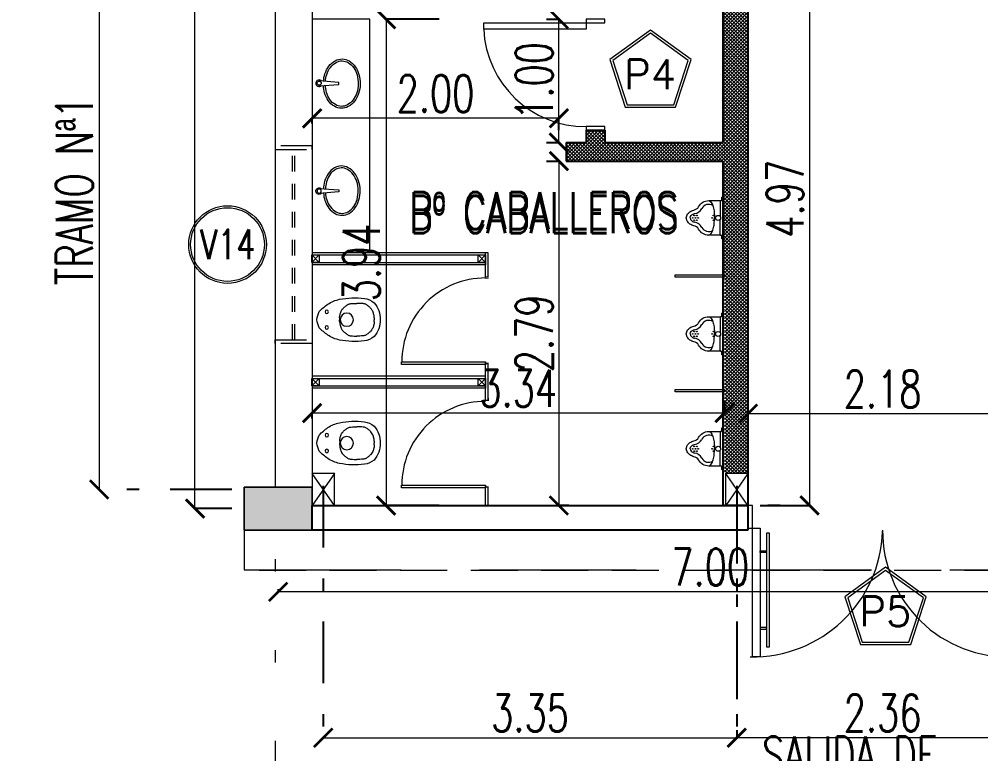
# Model space of a CAD drawing. Header units: millimetres. Extents: x 2828 to 3406, y 849 to 1266.
# Drawn here: x 2897.18 to 2904.97, y 1084.65 to 1090.6 of the extents above; entities that cross this region are included whole.
import ezdxf

# ---------------------------------------------------------------- set-up
doc = ezdxf.new("R2010")
doc.units = ezdxf.units.MM
doc.header["$PDMODE"] = 34
doc.header["$PDSIZE"] = -10
for name, pattern in [('DASHDOT', [1, 0.5, -0.25, 0, -0.25]), ('DASHED', [19.05, 12.7, -6.35]), ('DIVIDE2', [15.875, 6.35, -3.175, 0, -3.175, 0, -3.175])]:
    doc.linetypes.add(name, pattern=pattern)
doc.layers.get('DEFPOINTS').update_dxf_attribs({"lineweight": 5})
for name, color, linetype, lineweight in [('0.05', 64, 'Continuous', 5), ('0.10', 161, 'Continuous', 9), ('0.20', 4, 'Continuous', 15), ('0.30', 1, 'Continuous', 25), ('arq cotas', 152, 'Continuous', 13), ('arq DP', 40, 'Continuous', 5), ('arq DV', 22, 'Continuous', 5), ('arq tex', 31, 'Continuous', 5), ('CARPINTERIA', 141, 'Continuous', 9), ('columnas', 12, 'Continuous', 20), ('equip tx', 220, 'Continuous', 5), ('LM', 3, 'DIVIDE2', 9), ('proyecciones', 221, 'DASHED', 5), ('ref. arq', 252, 'Continuous', 5), ('sanitarios', 120, 'Continuous', 5)]:
    doc.layers.add(name, color=color, linetype=linetype, lineweight=lineweight)
doc.layers.add('estructura', color=30, linetype='Continuous')
doc.layers.add('sombrado muro nuevo', color=7, linetype='Continuous', lineweight=5, true_color=0x757575)
doc.styles.add('250-cts', font='romans.shx', dxfattribs={"width": 0.7, "height": 0.25})
doc.styles.add('50', font='romans.shx', dxfattribs={"width": 0.75, "height": 0.1})
doc.styles.get("Standard").update_dxf_attribs({"font": 'romans.shx'})
doc.dimstyles.new('250', dxfattribs={"dimtxt": 0.3, "dimasz": 0.15, "dimexe": 0, "dimexo": 0.1, "dimgap": 0.05, "dimtad": 1, "dimzin": 0, "dimdsep": 46, "dimtxsty": '250-cts', "dimblk": 'ARCHTICK', "dimcen": 0.02, "dimclrd": 256, "dimclre": 256, "dimclrt": 256, "dimazin": 0, "dimtfac": 1, "dimtofl": 0, "dimtmove": 1, "dimatfit": 0, "dimldrblk": 'OPEN90', "dimfxl": 1, "dimtolj": 1, "dimtzin": 0, "dimlwd": -1, "dimarcsym": 0})
pattern_1 = [(45, (0, 0), (-0.01414213562, 0.01414213562), []), (135, (0, 0), (-0.01414213562, -0.01414213562), [])]

# ---------------------------------------------------------------- blocks, each defined once
blk = doc.blocks.new('colum. perim')
at = {"layer": '0.05'}
h = blk.add_hatch(color=256, dxfattribs=at)
h.dxf.hatch_style = 1
h.paths.add_polyline_path([(1.5673, 49.6165), (1.5673, 49.9665), (1.0173, 49.9665), (1.0173, 49.6165)])
at = {"layer": 'columnas'}
for p, q in [((1.5673, 49.9665), (1.0173, 49.9665)), ((1.0173, 49.9665), (1.0173, 49.6165)), ((1.0173, 49.9665), (1.5673, 49.9665)), ((1.0173, 49.6165), (1.0173, 49.9665)), ((1.5673, 49.6165), (1.5673, 49.9665)), ((1.5673, 49.9665), (1.5673, 49.6165)), ((1.0173, 49.6165), (1.5673, 49.6165)), ((1.5673, 49.6165), (1.0173, 49.6165))]:
    blk.add_line(p, q, dxfattribs=at)
blk = doc.blocks.new('_ARCHTICK')
at = {"color": 0, "linetype": 'ByBlock', "const_width": 0.15}
blk.add_lwpolyline([(-0.5, -0.5), (0.5, 0.5)], dxfattribs=at)
blk = doc.blocks.new('*D194')
at = {"layer": 'arq cotas', "linetype": 'DASHDOT', "lineweight": -2, "transparency": 16777216}
for p, q in [((2898.902, 1096.4819), (2898.6035, 1096.4819)), ((2898.9025, 1086.6325), (2898.6035, 1086.6325))]:
    blk.add_line(p, q, dxfattribs=at)
at = {"layer": 'arq cotas', "transparency": 16777216}
blk.add_line((2898.6035, 1086.6325), (2898.6035, 1096.4819), dxfattribs=at)
at = {"layer": 'DEFPOINTS', "color": 0, "transparency": 16777216}
for p in [(2898.6035, 1096.4819), (2899.002, 1096.4819), (2899.0025, 1086.6325)]:
    blk.add_point(p, dxfattribs=at)
at = {"layer": 'arq cotas', "transparency": 16777216, "xscale": 0.15, "yscale": 0.15, "zscale": 0.15}
for p, rotation in [((2898.6035, 1096.4819), 90), ((2898.6035, 1086.6325), 270)]:
    blk.add_blockref('_ARCHTICK', p, dxfattribs=dict(at, rotation=rotation))
at = {"layer": 'arq cotas', "transparency": 16777216, "insert": (2898.4035, 1091.5572), "char_height": 0.3, "attachment_point": 5, "rotation": 90, "style": '250-cts'}
blk.add_mtext('\\A1;9.85', dxfattribs=at)
blk = doc.blocks.new('_Open90')
at = {"color": 0, "linetype": 'ByBlock', "lineweight": -2}
for p, q in [((0, 0), (-1, 0)), ((-0.5, 0.5), (0, 0)), ((0, 0), (-0.5, -0.5))]:
    blk.add_line(p, q, dxfattribs=at)
blk = doc.blocks.new('*D212')
at = {"layer": 'arq cotas', "linetype": 'DASHDOT', "lineweight": -2, "transparency": 16777216}
for p, q in [((2899.2775, 1085.9793), (2899.2775, 1085.9585)), ((2906.2774, 1085.9716), (2906.2774, 1085.9585))]:
    blk.add_line(p, q, dxfattribs=at)
at = {"layer": 'arq cotas', "transparency": 16777216}
blk.add_line((2906.2774, 1085.9585), (2899.2775, 1085.9585), dxfattribs=at)
at = {"layer": 'DEFPOINTS', "color": 0, "transparency": 16777216}
for p in [(2906.2774, 1086.0716), (2899.2775, 1085.9585), (2899.2775, 1085.8793)]:
    blk.add_point(p, dxfattribs=at)
at = {"layer": 'arq cotas', "transparency": 16777216, "xscale": 0.15, "yscale": 0.15, "zscale": 0.15, "rotation": 180}
blk.add_blockref('_ARCHTICK', (2899.2775, 1085.9585), dxfattribs=at)
at = {"layer": 'arq cotas', "transparency": 16777216, "xscale": 0.15, "yscale": 0.15, "zscale": 0.15}
blk.add_blockref('_ARCHTICK', (2906.2774, 1085.9585), dxfattribs=at)
at = {"layer": 'arq cotas', "transparency": 16777216, "insert": (2902.7774, 1086.1585), "char_height": 0.3, "attachment_point": 5, "style": '250-cts'}
blk.add_mtext('\\A1;7.00', dxfattribs=at)
blk = doc.blocks.new('A$C5FEB1AEC')
at = {"layer": '0.05'}
for p, q in [((0.1727, -0.3685), (0.3527, -0.1085)), ((0.1727, -0.1085), (0.3527, -0.3685))]:
    blk.add_line(p, q, dxfattribs=at)
at = {"layer": 'estructura', "const_width": 0.01}
for points in [[(0.2627, -0.1085), (0.1727, -0.1085), (0.1727, -0.3685), (0.2627, -0.3685)], [(0.2627, -0.1085), (0.3527, -0.1085), (0.3527, -0.3685), (0.2627, -0.3685)]]:
    blk.add_lwpolyline(points, dxfattribs=at)
blk = doc.blocks.new('bacha sola')
for points in [[(34.3248, 30.0664, -0.130704), (34.3398, 30.1228, -0.106525), (34.3853, 30.1734, -0.083997), (34.4474, 30.2041, -0.072936), (34.5247, 30.2154, -0.072936), (34.6021, 30.2041, -0.083997), (34.6642, 30.1734, -0.106525), (34.7097, 30.1228, -0.130704), (34.7247, 30.0664, -0.130704), (34.7097, 30.01, -0.106525), (34.6642, 29.9595, -0.083997), (34.6021, 29.9288, -0.0563), (34.5426, 29.918, -0.0563)], [(34.3405, 30.0664, -0.130704), (34.3534, 30.1151, -0.106525), (34.3945, 30.1607, -0.083997), (34.4519, 30.1891, -0.072936), (34.5247, 30.1998, -0.072936), (34.5976, 30.1891, -0.083997), (34.655, 30.1607, -0.106525), (34.696, 30.1151, -0.130704), (34.709, 30.0664, -0.130704), (34.696, 30.0178, -0.106525), (34.655, 29.9722, -0.083997), (34.5976, 29.9438, -0.056479), (34.5414, 29.9337, -0.056479)], [(34.5082, 29.9179, -0.057488), (34.4474, 29.9288, -0.083997), (34.3853, 29.9595, -0.106525), (34.3398, 30.01, -0.130704), (34.3248, 30.0664)], [(34.5091, 29.9336, -0.05744), (34.4519, 29.9438, -0.083997), (34.3945, 29.9722, -0.106525), (34.3534, 30.0178, -0.130704), (34.3405, 30.0664)]]:
    blk.add_lwpolyline(points, format="xyb")
for points in [[(34.5415, 29.883), (34.5453, 29.883), (34.5328, 30.0438), (34.5155, 30.0438), (34.5061, 29.883)], [(34.5061, 29.883), (34.5078, 29.883)]]:
    blk.add_lwpolyline(points)
blk.add_circle((34.5246, 29.8833), 0.0168)
blk.add_arc((34.5246, 29.8833), 0.0269, 130.05553, 44.43462)
blk = doc.blocks.new('Sapls507')
blk.add_lwpolyline([(-0.0001, -0.5985, 0.193023), (0.1371, -0.5486, 0.145572), (0.172, -0.4699, 0.077711), (0.165, -0.2687, 0.087544), (0.1255, -0.1745, 0.055228), (0.065, -0.1048, 0.090627), (0, -0.0855, 0.091051), (-0.0651, -0.1048, 0.055228), (-0.1256, -0.1745, 0.087544), (-0.1652, -0.2687, 0.077711), (-0.1722, -0.4699, 0.145572), (-0.1373, -0.5486, 0.193023), (-0.0001, -0.5985, 61.25604)], format="xyb", close=True)
for points in [[(-0.0148, -0.27), (-0.0327, -0.2713, 0.028747), (-0.0607, -0.279, 0.052421), (-0.0753, -0.2857, 0.050041), (-0.0918, -0.2978, 0.040538), (-0.109, -0.3162, 0.036304), (-0.1244, -0.3386, 0.08346), (-0.1286, -0.3497, 0.024812), (-0.1301, -0.36, 0.009631), (-0.1321, -0.3866, 0.014344), (-0.1324, -0.3957, 0.009208), (-0.1321, -0.4098)], [(0.0149, -0.27), (0.0328, -0.2713, -0.028747), (0.0609, -0.279, -0.052421), (0.0754, -0.2857, -0.050041), (0.0919, -0.2978, -0.040538), (0.1092, -0.3162, -0.036304), (0.1245, -0.3386, -0.08346), (0.1287, -0.3497, -0.024812), (0.1302, -0.36, -0.009631), (0.1323, -0.3866, -0.014344), (0.1325, -0.3957, -0.009208), (0.1323, -0.4098)], [(-0.0148, -0.5498), (-0.0327, -0.5485, -0.028747), (-0.0607, -0.5408, -0.052421), (-0.0753, -0.5341, -0.050041), (-0.0918, -0.522, -0.040538), (-0.109, -0.5036, -0.036304), (-0.1244, -0.4812, -0.08346), (-0.1286, -0.4701, -0.024812), (-0.1301, -0.4598, -0.009631), (-0.1321, -0.4331, -0.014344), (-0.1324, -0.4241, -0.009208), (-0.1321, -0.41)], [(0.0149, -0.5498), (0.0328, -0.5485, 0.028747), (0.0609, -0.5408, 0.052421), (0.0754, -0.5341, 0.050041), (0.0919, -0.522, 0.040538), (0.1092, -0.5036, 0.036304), (0.1245, -0.4812, 0.08346), (0.1287, -0.4701, 0.024812), (0.1302, -0.4598, 0.009631), (0.1323, -0.4331, 0.014344), (0.1325, -0.4241, 0.009208), (0.1323, -0.41)]]:
    blk.add_lwpolyline(points, format="xyb")
for points in [[(-0.0148, -0.27), (0, -0.27)], [(0.0149, -0.27), (0.0001, -0.27)], [(-0.0148, -0.5498), (0, -0.5498)], [(0.0149, -0.5498), (0.0001, -0.5498)]]:
    blk.add_lwpolyline(points)
for centre, radius in [((-0.0636, -0.1655), 0.0141), ((0.0638, -0.1655), 0.0141), ((0.0001, -0.3279), 0.0535)]:
    blk.add_circle(centre, radius)
blk = doc.blocks.new('654')
for p, q in [((-0.135, 0.0672), (-0.0107, 0.0672)), ((0.135, 0.0672), (0.0107, 0.0672))]:
    blk.add_line(p, q)
blk.add_lwpolyline([(0, -0.2078), (-0.0252, -0.2007, -0.107013), (-0.0494, -0.1778, -0.081155), (-0.0642, -0.1461, 0.245336), (-0.0904, -0.1079, -0.277467), (-0.14, -0.0254, 0), (-0.14, 0.0732, 0.414214), (-0.147, 0.0802, 0), (-0.164, 0.0802, -0.999999), (-0.164, 0.0922, 0), (0.164, 0.0922, -0.999999), (0.164, 0.0802, 0), (0.147, 0.0802, 0.414214), (0.14, 0.0732, 0), (0.14, -0.0254, -0.277467), (0.0904, -0.1079, 0.245336), (0.0642, -0.1461, -0.081155), (0.0494, -0.1778, -0.107013), (0.0252, -0.2007), (0, -0.2078)], format="xyb", close=True)
for points in [[(-0.14, -0.0254), (-0.133, -0.0106, -0.09017), (-0.099, 0.0083, -0.04702), (-0.0573, 0.0182), (0, 0.0223)], [(0.14, -0.0254), (0.133, -0.0106, 0.09017), (0.099, 0.0083, 0.04702), (0.0573, 0.0182), (0, 0.0223)], [(0, -0.1766), (-0.0127, -0.1731, -0.088171), (-0.0246, -0.1609, -0.075175), (-0.0348, -0.1397, -0.081155)], [(0, -0.1766), (0.0127, -0.1731, 0.088171), (0.0246, -0.1609, 0.075175), (0.0348, -0.1397, 0.081155)]]:
    blk.add_lwpolyline(points, format="xyb")
for centre, radius in [((-0.0191, 0.014), 0.003), ((0, 0.0503), 0.02), ((0, 0.003), 0.003), ((0.0191, 0.014), 0.003), ((-0.0191, -0.1219), 0.003), ((-0.0191, -0.1439), 0.003), ((0, -0.1109), 0.003), ((0, -0.1329), 0.003), ((0, -0.1549), 0.003), ((0.0191, -0.1219), 0.003), ((0.0191, -0.1439), 0.003)]:
    blk.add_circle(centre, radius)
for centre, radius, start, end in [((-0.135, 0.0722), 0.005, 180.00088, 270.00052), ((-0.0466, -0.0254), 0.0634, 148.56078, 242.03037), ((0.0466, -0.0254), 0.0634, 297.96963, 31.43922), ((0.135, 0.0722), 0.005, 269.99948, 359.99912), ((-0.1138, -0.1521), 0.08, 8.88359, 62.03037), ((0.1138, -0.1521), 0.08, 117.96963, 171.11641)]:
    blk.add_arc(centre, radius, start, end)
blk = doc.blocks.new('*D244')
at = {"layer": 'arq cotas', "linetype": 'DASHDOT', "lineweight": -2, "transparency": 16777216}
for p, q in [((2901.451, 1090.5977), (2901.551, 1090.5977)), ((2901.451, 1089.5978), (2901.551, 1089.5978))]:
    blk.add_line(p, q, dxfattribs=at)
at = {"layer": 'arq cotas', "transparency": 16777216}
blk.add_line((2901.551, 1089.5978), (2901.551, 1090.5977), dxfattribs=at)
at = {"layer": 'DEFPOINTS', "color": 0, "transparency": 16777216}
for p in [(2901.551, 1090.5977), (2901.551, 1090.5977), (2901.551, 1089.5978)]:
    blk.add_point(p, dxfattribs=at)
at = {"layer": 'arq cotas', "transparency": 16777216, "xscale": 0.15, "yscale": 0.15, "zscale": 0.15}
for p, rotation in [((2901.551, 1090.5977), 90), ((2901.551, 1089.5978), 270)]:
    blk.add_blockref('_ARCHTICK', p, dxfattribs=dict(at, rotation=rotation))
at = {"layer": 'arq cotas', "transparency": 16777216, "insert": (2901.351, 1090.0978), "char_height": 0.3, "attachment_point": 5, "rotation": 90, "style": '250-cts'}
blk.add_mtext('\\A1;1.00', dxfattribs=at)
blk = doc.blocks.new('*D245')
at = {"layer": 'arq cotas', "linetype": 'DASHDOT', "lineweight": -2, "transparency": 16777216}
for p, q in [((2901.451, 1089.4478), (2901.551, 1089.4478)), ((2901.631, 1086.6575), (2901.551, 1086.6575))]:
    blk.add_line(p, q, dxfattribs=at)
at = {"layer": 'arq cotas', "transparency": 16777216}
blk.add_line((2901.551, 1089.4478), (2901.551, 1086.6575), dxfattribs=at)
at = {"layer": 'DEFPOINTS', "color": 0, "transparency": 16777216}
for p in [(2901.551, 1089.4478), (2901.531, 1086.6575), (2901.551, 1086.6575)]:
    blk.add_point(p, dxfattribs=at)
at = {"layer": 'arq cotas', "transparency": 16777216, "xscale": 0.15, "yscale": 0.15, "zscale": 0.15}
for p, rotation in [((2901.551, 1089.4478), 90), ((2901.551, 1086.6575), 270)]:
    blk.add_blockref('_ARCHTICK', p, dxfattribs=dict(at, rotation=rotation))
at = {"layer": 'arq cotas', "transparency": 16777216, "insert": (2901.351, 1088.0526), "char_height": 0.3, "attachment_point": 5, "rotation": 90, "style": '250-cts'}
blk.add_mtext('\\A1;2.79', dxfattribs=at)
blk = doc.blocks.new('*D246')
at = {"layer": 'arq cotas', "linetype": 'DASHDOT', "lineweight": -2, "transparency": 16777216}
for p, q in [((2902.8925, 1087.5074), (2902.8925, 1087.4074)), ((2899.5521, 1087.3615), (2899.5521, 1087.4074))]:
    blk.add_line(p, q, dxfattribs=at)
at = {"layer": 'arq cotas', "transparency": 16777216}
blk.add_line((2899.5521, 1087.4074), (2902.8925, 1087.4074), dxfattribs=at)
at = {"layer": 'DEFPOINTS', "color": 0, "transparency": 16777216}
for p in [(2899.5521, 1087.4615), (2902.8925, 1087.4074), (2902.8925, 1087.4074)]:
    blk.add_point(p, dxfattribs=at)
at = {"layer": 'arq cotas', "transparency": 16777216, "xscale": 0.15, "yscale": 0.15, "zscale": 0.15, "rotation": 180}
blk.add_blockref('_ARCHTICK', (2899.5521, 1087.4074), dxfattribs=at)
at = {"layer": 'arq cotas', "transparency": 16777216, "xscale": 0.15, "yscale": 0.15, "zscale": 0.15}
blk.add_blockref('_ARCHTICK', (2902.8925, 1087.4074), dxfattribs=at)
at = {"layer": 'arq cotas', "transparency": 16777216, "insert": (2901.2223, 1087.6074), "char_height": 0.3, "attachment_point": 5, "style": '250-cts'}
blk.add_mtext('\\A1;3.34', dxfattribs=at)
blk = doc.blocks.new('*D299')
at = {"layer": 'arq cotas', "linetype": 'DASHDOT', "lineweight": -2, "transparency": 16777216}
for p, q in [((2899.5525, 1089.7527), (2899.5525, 1089.7948)), ((2901.551, 1089.6978), (2901.551, 1089.7948))]:
    blk.add_line(p, q, dxfattribs=at)
at = {"layer": 'arq cotas', "transparency": 16777216}
blk.add_line((2901.551, 1089.7948), (2899.5525, 1089.7948), dxfattribs=at)
at = {"layer": 'DEFPOINTS', "color": 0, "transparency": 16777216}
for p in [(2899.5525, 1089.7948), (2899.5525, 1089.6527), (2901.551, 1089.5978)]:
    blk.add_point(p, dxfattribs=at)
at = {"layer": 'arq cotas', "transparency": 16777216, "xscale": 0.15, "yscale": 0.15, "zscale": 0.15, "rotation": 180}
blk.add_blockref('_ARCHTICK', (2899.5525, 1089.7948), dxfattribs=at)
at = {"layer": 'arq cotas', "transparency": 16777216, "xscale": 0.15, "yscale": 0.15, "zscale": 0.15}
blk.add_blockref('_ARCHTICK', (2901.551, 1089.7948), dxfattribs=at)
at = {"layer": 'arq cotas', "transparency": 16777216, "insert": (2900.5517, 1089.9948), "char_height": 0.3, "attachment_point": 5, "style": '250-cts'}
blk.add_mtext('\\A1;2.00', dxfattribs=at)
blk = doc.blocks.new('*D251')
at = {"layer": 'arq cotas', "linetype": 'DASHDOT', "lineweight": -2, "transparency": 16777216}
for p, q in [((2900.5802, 1090.5977), (2900.1512, 1090.5977)), ((2900.5803, 1086.6575), (2900.1512, 1086.6575))]:
    blk.add_line(p, q, dxfattribs=at)
at = {"layer": 'arq cotas', "transparency": 16777216}
blk.add_line((2900.1512, 1090.5977), (2900.1512, 1086.6575), dxfattribs=at)
at = {"layer": 'DEFPOINTS', "color": 0, "transparency": 16777216}
for p in [(2900.6802, 1090.5977), (2900.1512, 1086.6575), (2900.6803, 1086.6575)]:
    blk.add_point(p, dxfattribs=at)
at = {"layer": 'arq cotas', "transparency": 16777216, "xscale": 0.15, "yscale": 0.15, "zscale": 0.15}
for p, rotation in [((2900.1512, 1090.5977), 90), ((2900.1512, 1086.6575), 270)]:
    blk.add_blockref('_ARCHTICK', p, dxfattribs=dict(at, rotation=rotation))
at = {"layer": 'arq cotas', "transparency": 16777216, "insert": (2899.9512, 1088.6276), "char_height": 0.3, "attachment_point": 5, "rotation": 90, "style": '250-cts'}
blk.add_mtext('\\A1;3.94', dxfattribs=at)
blk = doc.blocks.new('*D254')
at = {"layer": 'arq cotas', "linetype": 'DASHDOT', "lineweight": -2, "transparency": 16777216}
for p, q in [((2903.0824, 1087.0593), (2903.0824, 1087.4014)), ((2905.2637, 1087.0021), (2905.2637, 1087.4014))]:
    blk.add_line(p, q, dxfattribs=at)
at = {"layer": 'arq cotas', "transparency": 16777216}
blk.add_line((2905.2637, 1087.4014), (2903.0824, 1087.4014), dxfattribs=at)
at = {"layer": 'DEFPOINTS', "color": 0, "transparency": 16777216}
for p in [(2903.0824, 1087.4014), (2903.0824, 1086.9593), (2905.2637, 1086.9021)]:
    blk.add_point(p, dxfattribs=at)
at = {"layer": 'arq cotas', "transparency": 16777216, "xscale": 0.15, "yscale": 0.15, "zscale": 0.15, "rotation": 180}
blk.add_blockref('_ARCHTICK', (2903.0824, 1087.4014), dxfattribs=at)
at = {"layer": 'arq cotas', "transparency": 16777216, "xscale": 0.15, "yscale": 0.15, "zscale": 0.15}
blk.add_blockref('_ARCHTICK', (2905.2637, 1087.4014), dxfattribs=at)
at = {"layer": 'arq cotas', "transparency": 16777216, "insert": (2904.1731, 1087.6014), "char_height": 0.3, "attachment_point": 5, "style": '250-cts'}
blk.add_mtext('\\A1;2.18', dxfattribs=at)
blk = doc.blocks.new('*D255')
at = {"layer": 'arq cotas', "linetype": 'DASHDOT', "lineweight": -2, "transparency": 16777216}
for p, q in [((2898.9025, 1091.6275), (2897.8273, 1091.6275)), ((2898.9025, 1086.7875), (2897.8273, 1086.7875))]:
    blk.add_line(p, q, dxfattribs=at)
at = {"layer": 'arq cotas', "transparency": 16777216}
blk.add_line((2897.8273, 1091.6275), (2897.8273, 1086.7875), dxfattribs=at)
at = {"layer": 'DEFPOINTS', "color": 0, "transparency": 16777216}
for p in [(2899.0025, 1091.6275), (2897.8273, 1086.7875), (2899.0025, 1086.7875)]:
    blk.add_point(p, dxfattribs=at)
at = {"layer": 'arq cotas', "transparency": 16777216, "xscale": 0.15, "yscale": 0.15, "zscale": 0.15}
for p, rotation in [((2897.8273, 1091.6275), 90), ((2897.8273, 1086.7875), 270)]:
    blk.add_blockref('_ARCHTICK', p, dxfattribs=dict(at, rotation=rotation))
at = {"layer": 'arq cotas', "transparency": 16777216, "insert": (2897.6273, 1089.2075), "char_height": 0.3, "attachment_point": 5, "rotation": 90, "style": '250-cts'}
blk.add_mtext('\\A1;TRAMO Nª1', dxfattribs=at)
blk = doc.blocks.new('*D256')
at = {"layer": 'arq cotas', "linetype": 'DASHDOT', "lineweight": -2, "transparency": 16777216}
for p, q in [((2899.6425, 1086.8175), (2899.6425, 1084.7759)), ((2902.9925, 1086.8175), (2902.9925, 1084.7759))]:
    blk.add_line(p, q, dxfattribs=at)
at = {"layer": 'arq cotas', "transparency": 16777216}
blk.add_line((2899.6425, 1084.7759), (2902.9925, 1084.7759), dxfattribs=at)
at = {"layer": 'DEFPOINTS', "color": 0, "transparency": 16777216}
for p in [(2899.6425, 1086.9175), (2902.9925, 1086.9175), (2902.9925, 1084.7759)]:
    blk.add_point(p, dxfattribs=at)
at = {"layer": 'arq cotas', "transparency": 16777216, "xscale": 0.15, "yscale": 0.15, "zscale": 0.15, "rotation": 180}
blk.add_blockref('_ARCHTICK', (2899.6425, 1084.7759), dxfattribs=at)
at = {"layer": 'arq cotas', "transparency": 16777216, "xscale": 0.15, "yscale": 0.15, "zscale": 0.15}
blk.add_blockref('_ARCHTICK', (2902.9925, 1084.7759), dxfattribs=at)
at = {"layer": 'arq cotas', "transparency": 16777216, "insert": (2901.3175, 1084.9759), "char_height": 0.3, "attachment_point": 5, "style": '250-cts'}
blk.add_mtext('\\A1;3.35', dxfattribs=at)
blk = doc.blocks.new('*D257')
at = {"layer": 'arq cotas', "linetype": 'DASHDOT', "lineweight": -2, "transparency": 16777216}
for p, q in [((2902.9925, 1086.6875), (2902.9925, 1084.7759)), ((2905.3537, 1086.6875), (2905.3537, 1084.7759))]:
    blk.add_line(p, q, dxfattribs=at)
at = {"layer": 'arq cotas', "transparency": 16777216}
blk.add_line((2905.3537, 1084.7759), (2902.9925, 1084.7759), dxfattribs=at)
at = {"layer": 'DEFPOINTS', "color": 0, "transparency": 16777216}
for p in [(2902.9925, 1086.7875), (2905.3537, 1086.7875), (2902.9925, 1084.7759)]:
    blk.add_point(p, dxfattribs=at)
at = {"layer": 'arq cotas', "transparency": 16777216, "xscale": 0.15, "yscale": 0.15, "zscale": 0.15, "rotation": 180}
blk.add_blockref('_ARCHTICK', (2902.9925, 1084.7759), dxfattribs=at)
at = {"layer": 'arq cotas', "transparency": 16777216, "xscale": 0.15, "yscale": 0.15, "zscale": 0.15}
blk.add_blockref('_ARCHTICK', (2905.3537, 1084.7759), dxfattribs=at)
at = {"layer": 'arq cotas', "transparency": 16777216, "insert": (2904.1731, 1084.9759), "char_height": 0.3, "attachment_point": 5, "style": '250-cts'}
blk.add_mtext('\\A1;2.36', dxfattribs=at)
blk = doc.blocks.new('*D388')
at = {"layer": 'arq cotas', "linetype": 'DASHDOT', "lineweight": -2, "transparency": 16777216}
for p, q in [((2903.1925, 1091.6275), (2903.5818, 1091.6275)), ((2903.1824, 1086.6575), (2903.5818, 1086.6575))]:
    blk.add_line(p, q, dxfattribs=at)
at = {"layer": 'arq cotas', "transparency": 16777216}
blk.add_line((2903.5818, 1091.6275), (2903.5818, 1086.6575), dxfattribs=at)
at = {"layer": 'DEFPOINTS', "color": 0, "transparency": 16777216}
for p in [(2903.0925, 1091.6275), (2903.0824, 1086.6575), (2903.5818, 1086.6575)]:
    blk.add_point(p, dxfattribs=at)
at = {"layer": 'arq cotas', "transparency": 16777216, "xscale": 0.15, "yscale": 0.15, "zscale": 0.15}
for p, rotation in [((2903.5818, 1091.6275), 90), ((2903.5818, 1086.6575), 270)]:
    blk.add_blockref('_ARCHTICK', p, dxfattribs=dict(at, rotation=rotation))
at = {"layer": 'arq cotas', "transparency": 16777216, "insert": (2903.3818, 1089.1425), "char_height": 0.3, "attachment_point": 5, "rotation": 90, "style": '250-cts'}
blk.add_mtext('\\A1;4.97', dxfattribs=at)

msp = doc.modelspace()

# ---------------------------------------------------------------- hatches: boundary and pattern name
at = {"layer": 'sombrado muro nuevo'}
h = msp.add_hatch(dxfattribs=at)
h.set_pattern_fill('_USER', color=256, scale=0.02, angle=45, style=0, double=1, pattern_type=0)
h.set_pattern_definition(pattern_1)
h.paths.add_polyline_path([(2903.0824, 1091.4975), (2902.8825, 1091.4975), (2902.8825, 1088.5277), (2902.8925, 1088.5077), (2902.8925, 1087.5976), (2902.8925, 1087.5776), (2902.8925, 1086.9175), (2903.0825, 1086.9175)])
h = msp.add_hatch(dxfattribs=at)
h.set_pattern_fill('_USER', color=256, scale=0.02, angle=45, style=0, double=1, pattern_type=0)
h.set_pattern_definition(pattern_1)
h.paths.add_polyline_path([(2902.8925, 1089.5978), (2901.9221, 1089.5978), (2901.9221, 1089.6978), (2901.772, 1089.6978), (2901.772, 1089.5978), (2901.6097, 1089.5978), (2901.6097, 1089.4478), (2902.8925, 1089.4478)])

# ---------------------------------------------------------------- linework, layer by layer
at = {"layer": '0.05'}
for p, q in [((2899.2525, 1097.7124), (2899.2525, 1086.8075)), ((2899.552, 1097.7124), (2899.552, 1086.8075)), ((2899.552, 1097.7124), (2899.552, 1086.8075)), ((2899.552, 1097.7124), (2899.552, 1086.8075)), ((2900.0196, 1088.7076), (2900.0196, 1090.5977, 0.0008)), ((2899.5521, 1088.7076), (2900.9764, 1088.7076)), ((2899.5523, 1088.6876), (2900.9566, 1088.6875)), ((2899.5505, 1087.6876, -101.1778), (2900.9568, 1087.6875)), ((2899.5525, 1087.7076), (2900.9568, 1087.7075))]:
    msp.add_line(p, q, dxfattribs=at)
for points in [[(2900.0196, 1090.5977), (2899.5525, 1090.5977), (2899.5525, 1088.7076), (2900.0196, 1088.7076)], [(2900.9766, 1088.5075), (2900.9566, 1088.5075), (2900.9566, 1088.7075), (2900.9766, 1088.7075)], [(2900.9765, 1087.5075), (2900.9565, 1087.5075), (2900.9566, 1087.8075), (2900.9766, 1087.8075)], [(2900.9768, 1087.5075), (2900.9568, 1087.5075), (2900.9568, 1087.8075), (2900.9768, 1087.8075)], [(2900.9767, 1086.6575), (2900.9567, 1086.6575), (2900.9567, 1086.8076), (2900.9767, 1086.8076)]]:
    msp.add_lwpolyline(points, close=True, dxfattribs=at)
for points in [[(2899.5505, 1088.6275), (2900.9566, 1088.6274), (2900.9566, 1088.6074), (2899.5523, 1088.6075)], [(2899.5525, 1087.6276), (2900.9568, 1087.6275), (2900.9568, 1087.6075), (2899.5525, 1087.6076)]]:
    msp.add_lwpolyline(points, dxfattribs=at)
at = {"layer": '0.05', "const_width": 0.005}
for points, elevation in [([(2900.9523, 1088.5199), (2900.9523, 1088.4978), (2900.981, 1088.4978), (2900.981, 1088.5199)], 0.0116), ([(2900.9522, 1087.7785), (2900.9522, 1087.8112), (2900.9809, 1087.8112), (2900.9809, 1087.7785)], 0.0104), ([(2900.9524, 1086.7786), (2900.9524, 1086.8113), (2900.9811, 1086.8113), (2900.9811, 1086.7786)], 0.0104)]:
    msp.add_lwpolyline(points, dxfattribs=dict(at, elevation=elevation))
at = {"layer": '0.05', "extrusion": (-1.81014e-05, -1.07026e-06, 1), "elevation": -0.0525}
for points in [[(2900.2766, 1087.8214), (2900.9566, 1087.8213), (2900.9566, 1087.8013), (2900.2769, 1087.8014), (2900.2766, 1087.8214)], [(2900.2767, 1086.8214), (2900.9567, 1086.8214), (2900.9567, 1086.8014), (2900.277, 1086.8014), (2900.2767, 1086.8214)]]:
    msp.add_lwpolyline(points, dxfattribs=at)
at = {"layer": '0.05', "const_width": 0.005}
msp.add_lwpolyline([(2900.9529, 1087.5296), (2900.9529, 1087.5075), (2900.9816, 1087.5075), (2900.9816, 1087.5296)], dxfattribs=at)
at = {"layer": '0.10'}
for p, q in [((2899.5505, 1088.6275, -101.1778), (2899.6105, 1088.6875, -101.1778)), ((2899.5507, 1088.6875, -101.1778), (2899.6105, 1088.6275, -101.1778)), ((2900.8966, 1088.6275), (2900.9566, 1088.6875)), ((2900.8968, 1088.6875), (2900.9566, 1088.6275)), ((2899.5505, 1087.6276, -101.1529), (2899.6105, 1087.6876, -101.1529)), ((2899.5507, 1087.6876, -101.1529), (2899.6105, 1087.6276, -101.1529)), ((2900.8965, 1087.6275), (2900.9565, 1087.6875)), ((2900.8967, 1087.6875), (2900.9565, 1087.6275))]:
    msp.add_line(p, q, dxfattribs=at)
for points, elevation in [([(2899.5505, 1088.6275), (2899.5505, 1088.6875), (2899.6105, 1088.6875), (2899.6105, 1088.6275)], -101.2028), ([(2899.5506, 1087.6276), (2899.5506, 1087.6876), (2899.6106, 1087.6876), (2899.6106, 1087.6276)], -101.1778)]:
    msp.add_lwpolyline(points, close=True, dxfattribs=dict(at, elevation=elevation))
for points in [[(2900.8966, 1088.6275), (2900.8966, 1088.6875), (2900.9566, 1088.6875), (2900.9566, 1088.6275)], [(2900.8968, 1087.6275), (2900.8968, 1087.6875), (2900.9568, 1087.6875), (2900.9568, 1087.6275)], [(2903.2573, 1086.4345), (2903.2321, 1086.4345), (2903.2321, 1085.512), (2903.2573, 1085.512)], [(2903.2321, 1086.2779), (2903.1816, 1086.2779), (2903.1816, 1086.2902), (2903.2321, 1086.2902)], [(2903.2321, 1085.6687), (2903.1816, 1085.6687), (2903.1816, 1085.6563), (2903.2321, 1085.6563)]]:
    msp.add_lwpolyline(points, close=True, dxfattribs=at)
for points in [[(2902.8925, 1088.5077), (2902.4925, 1088.5077), (2902.4925, 1088.5277), (2902.8925, 1088.5277), (2902.8925, 1088.5077)], [(2902.8925, 1087.5776), (2902.4925, 1087.5776), (2902.4925, 1087.5976), (2902.8925, 1087.5976), (2902.8925, 1087.5776)], [(2902.8925, 1087.5776), (2902.4925, 1087.5776), (2902.4925, 1087.5976), (2902.8925, 1087.5976), (2902.8925, 1087.5776)]]:
    msp.add_lwpolyline(points, dxfattribs=at)
at = {"layer": '0.20'}
for points in [[(2903.1196, 1086.6575), (2903.0824, 1086.6575), (2903.0824, 1086.4739), (2903.1196, 1086.4739)], [(2903.1196, 1085.4324), (2903.1196, 1086.4739), (2903.1816, 1086.4739), (2903.1816, 1085.4324)]]:
    msp.add_lwpolyline(points, close=True, dxfattribs=at)
at = {"layer": '0.30'}
for p, q in [((2901.7732, 1090.5977), (2901.7732, 1090.5977)), ((2901.7732, 1090.5977), (2901.7732, 1090.5977)), ((2901.772, 1089.6978), (2901.772, 1089.5978)), ((2901.772, 1089.6978), (2901.9221, 1089.6978)), ((2901.8308, 1089.6978), (2901.9221, 1089.6978)), ((2901.9221, 1089.6978), (2901.9221, 1089.5978)), ((2901.6097, 1089.5978), (2901.772, 1089.5978)), ((2901.6097, 1089.5978), (2901.6097, 1089.4478)), ((2901.9221, 1089.5978), (2902.8825, 1089.5978)), ((2901.6097, 1089.4478), (2902.8825, 1089.4478)), ((2903.3428, 1086.6575), (2903.2428, 1086.6575)), ((2903.3428, 1086.6575), (2903.2428, 1086.6575)), ((2903.3428, 1086.6575), (2903.2428, 1086.6575))]:
    msp.add_line(p, q, dxfattribs=at)
for points in [[(2902.8825, 1089.5978), (2902.8825, 1091.4975), (2903.0824, 1091.4975), (2903.0825, 1086.6575), (2902.8925, 1086.6575)], [(2902.8825, 1086.6575), (2902.8825, 1089.4478)]]:
    msp.add_lwpolyline(points, dxfattribs=at)
msp.add_lwpolyline([(2903.0824, 1086.4574), (2899.5525, 1086.4574), (2899.5525, 1086.6575), (2903.0824, 1086.6575)], close=True, dxfattribs=at)
at = {"layer": 'arq DP', "elevation": 0.0303}
for points in [[(2902.2924, 1090.51), (2901.9632, 1090.2709), (2902.089, 1089.8839), (2902.4959, 1089.8839), (2902.6216, 1090.2709)], [(2902.2924, 1090.4853), (2901.9868, 1090.2632), (2902.1035, 1089.9039), (2902.4813, 1089.9039), (2902.5981, 1090.2632)]]:
    msp.add_lwpolyline(points, close=True, dxfattribs=at)
at = {"layer": 'arq DP'}
for points in [[(2904.1977, 1086.1568), (2903.8686, 1085.9177), (2903.9943, 1085.5307), (2904.4012, 1085.5307), (2904.5269, 1085.9177)], [(2904.1977, 1086.1321), (2903.8921, 1085.9101), (2904.0088, 1085.5507), (2904.3866, 1085.5507), (2904.5034, 1085.9101)]]:
    msp.add_lwpolyline(points, close=True, dxfattribs=at)
at = {"layer": 'arq DV'}
for radius in [0.3147, 0.2987]:
    msp.add_circle((2898.8672, 1088.7721), radius, dxfattribs=at)
at = {"layer": 'CARPINTERIA'}
for points in [[(2901.772, 1090.5677), (2901.772, 1090.5177), (2900.942, 1090.5177), (2900.942, 1090.5677)], [(2901.7721, 1090.5677), (2901.9221, 1090.5677), (2901.9221, 1090.5977), (2901.9221, 1090.5977), (2901.9221, 1090.5977), (2901.7721, 1090.5977)], [(2901.772, 1089.6978), (2901.9221, 1089.6978), (2901.9221, 1089.7278), (2901.9221, 1089.7278), (2901.9221, 1089.7278), (2901.772, 1089.7278)]]:
    msp.add_lwpolyline(points, close=True, dxfattribs=at)
msp.add_arc((2901.7676, 1090.5542), 0.8264, 182.53046, 270.30373, dxfattribs=at)
at = {"layer": 'LM', "ltscale": 0.2}
msp.add_line((2899.2525, 1256.8767, -0.0303), (2899.2525, 1080.9632, -0.0303), dxfattribs=at)
at = {"layer": 'proyecciones', "ltscale": 0.01}
for p, q in [((2899.3929, 1088.0011, -101.1667), (2899.3929, 1089.5411, -101.1667)), ((2899.3929, 1088.0011, -101.1667), (2899.3929, 1089.5411, -101.1667)), ((2899.3929, 1088.0011, -101.1667), (2899.3929, 1089.5411, -101.1667)), ((2899.4129, 1088.0011, -101.1667), (2899.4129, 1089.5411, -101.1667)), ((2899.4129, 1088.0011, -101.1667), (2899.4129, 1089.5411, -101.1667)), ((2899.4129, 1088.0011, -101.1667), (2899.4129, 1089.5411, -101.1667)), ((2899.3929, 1087.9711, -101.1667), (2899.3929, 1087.9711, -101.1667)), ((2899.3929, 1087.9711, -101.1667), (2899.3929, 1087.9711, -101.1667)), ((2899.3929, 1087.9711, -101.1667), (2899.3929, 1087.9711, -101.1667)), ((2899.4129, 1087.9711, -101.1667), (2899.4129, 1087.9711, -101.1667)), ((2899.4129, 1087.9711, -101.1667), (2899.4129, 1087.9711, -101.1667)), ((2899.4129, 1087.9711, -101.1667), (2899.4129, 1087.9711, -101.1667))]:
    msp.add_line(p, q, dxfattribs=at)
at = {"layer": 'proyecciones', "ltscale": 0.05}
msp.add_line((2899.0025, 1086.4575), (2899.0025, 1086.1352), dxfattribs=at)
at = {"layer": 'proyecciones', "ltscale": 0.1}
msp.add_line((2899.0025, 1086.1352), (2948.6524, 1086.1352), dxfattribs=at)
at = {"layer": 'proyecciones', "ltscale": 0.02}
for points in [[(2899.5525, 1089.5411), (2899.5525, 1089.5711), (2899.253, 1089.5711), (2899.253, 1089.5411), (2899.5525, 1089.5411)], [(2899.5525, 1088.0011), (2899.5525, 1087.9711), (2899.2529, 1087.9711), (2899.2529, 1088.0011), (2899.5535, 1088.0011)]]:
    msp.add_lwpolyline(points, dxfattribs=at)
at = {"layer": 'proyecciones', "color": 1, "ltscale": 0.03}
msp.add_lwpolyline([(2948.6524, 1086.1352), (2899.0025, 1086.1318)], dxfattribs=at)
at = {"layer": 'ref. arq', "extrusion": (-1.81014e-05, -1.07026e-06, 1)}
for centre in [(2900.9565, 1087.824, -0.0421), (2900.9566, 1086.8241, -0.0421)]:
    msp.add_arc(centre, 0.6775, 89.98611, 180.21053, dxfattribs=at)
at = {"layer": 'ref. arq'}
for centre, radius, start, end in [((2903.1234, 1086.4821), 1.0502, 268.72204, 358.27913), ((2905.1921, 1086.4505), 1.019, 179.61389, 272.01129)]:
    msp.add_arc(centre, radius, start, end, dxfattribs=at)

# ---------------------------------------------------------------- block references
at = {"layer": 'columnas', "ltscale": 0.05}
msp.add_blockref('colum. perim', (2897.9851, 1036.841), dxfattribs=at)
at = {"layer": 'estructura', "rotation": 180}
for p in [(2899.9052, 1086.549), (2903.2551, 1086.549)]:
    msp.add_blockref('A$C5FEB1AEC', p, dxfattribs=at)
at = {"layer": 'sanitarios'}
for name, p, rotation in [('bacha sola', (2870.4071, 1125.1821), 268.879131170752), ('654', (2902.7902, 1088.9877), 270.0141141067872), ('654', (2902.7902, 1088.0476), 270.0141141067872), ('654', (2902.7902, 1087.1175), 270.0141141067872)]:
    msp.add_blockref(name, p, dxfattribs=dict(at, rotation=rotation))
at = {"layer": 'sanitarios', "xscale": -1}
for name, p, rotation in [('bacha sola', (2870.4071, 1054.1024), 271.120868829248), ('Sapls507', (2899.5054, 1088.1634), 89.98588589327001), ('Sapls507', (2899.5056, 1087.1635), 89.98588589327001)]:
    msp.add_blockref(name, p, dxfattribs=dict(at, rotation=rotation))

# ---------------------------------------------------------------- texts
at = {"layer": 'arq DP', "char_height": 0.24, "width": 0.29424, "attachment_point": 2}
for s, insert in [('P4', (2902.2897, 1090.2722, 0.0303)), ('P5', (2904.195, 1085.919))]:
    msp.add_mtext(s, dxfattribs=dict(at, insert=insert))
at = {"layer": 'arq DV', "insert": (2898.6462, 1088.8931, 243.1061), "char_height": 0.24, "width": 1.054155, "attachment_point": 1, "style": '50'}
msp.add_mtext('V14', dxfattribs=at)
at = {"layer": 'arq tex', "insert": (2901.4312, 1089.0155), "char_height": 0.3, "width": 14.703748, "attachment_point": 5, "style": '250-cts'}
msp.add_mtext('Bº CABALLEROS', dxfattribs=at)
at = {"layer": 'equip tx', "insert": (2901.4312, 1089.0473), "char_height": 0.3, "width": 14.703748, "attachment_point": 5, "style": '250-cts'}
msp.add_mtext('Bº CABALLEROS', dxfattribs=at)
at = {"layer": 'equip tx', "insert": (2903.1988, 1084.7848), "char_height": 0.3, "attachment_point": 1, "style": '250-cts'}
msp.add_mtext_dynamic_manual_height_columns('SALIDA DE \\PEMERGENCIA', width=7.765117, gutter_width=12.5, heights=[0], dxfattribs=at)

# ---------------------------------------------------------------- dimensions: what is measured, and where the dimension line sits
at = {"layer": 'arq cotas'}
for base, p1, p2, picture, middle in [((2898.6035, 1096.4819), (2899.0025, 1086.6325), (2899.002, 1096.4819), '*D194', (2898.4035, 1091.5572)), ((2903.5818, 1086.6575), (2903.0925, 1091.6275), (2903.0824, 1086.6575), '*D388', (2903.3818, 1089.1425))]:
    dim = msp.add_linear_dim(base=base, p1=p1, p2=p2, angle=90, dimstyle='250', dxfattribs=at)
    dim.commit()
    dim.dimension.update_dxf_attribs({"geometry": picture, "text_midpoint": middle})
dim = msp.add_linear_dim(base=(2897.8273, 1086.7875), p1=(2899.0025, 1091.6275), p2=(2899.0025, 1086.7875), angle=90, text='TRAMO Nª1', dimstyle='250', dxfattribs=at)
dim.commit()
dim.dimension.update_dxf_attribs({"geometry": '*D255', "text_midpoint": (2897.6273, 1089.2075)})
at = {"layer": 'arq cotas', "color": 2}
for base, p1, p2, angle, picture, middle in [((2900.1512, 1086.6575), (2900.6802, 1090.5977), (2900.6803, 1086.6575), 90, '*D251', (2899.9512, 1088.6276)), ((2901.551, 1090.5977), (2901.551, 1089.5978), (2901.551, 1090.5977), 270, '*D244', (2901.351, 1090.0978)), ((2901.551, 1086.6575), (2901.551, 1089.4478), (2901.531, 1086.6575), 270, '*D245', (2901.351, 1088.0526))]:
    dim = msp.add_linear_dim(base=base, p1=p1, p2=p2, angle=angle, dimstyle='250', dxfattribs=at)
    dim.commit()
    dim.dimension.update_dxf_attribs({"geometry": picture, "text_midpoint": middle})
for base, p1, p2, picture, middle in [((2899.5525, 1089.7948), (2901.551, 1089.5978), (2899.5525, 1089.6527), '*D299', (2900.5517, 1089.9948)), ((2902.8925, 1087.4074), (2899.5521, 1087.4615), (2902.8925, 1087.4074), '*D246', (2901.2223, 1087.6074)), ((2903.0824, 1087.4014), (2905.2637, 1086.9021), (2903.0824, 1086.9593), '*D254', (2904.1731, 1087.6014))]:
    dim = msp.add_linear_dim(base=base, p1=p1, p2=p2, dimstyle='250', dxfattribs=at)
    dim.commit()
    dim.dimension.update_dxf_attribs({"geometry": picture, "text_midpoint": middle})
at = {"layer": 'arq cotas'}
for base, p1, p2, picture, middle in [((2902.9925, 1084.7759), (2899.6425, 1086.9175), (2902.9925, 1086.9175), '*D256', (2901.3175, 1084.9759)), ((2902.9925, 1084.7759), (2905.3537, 1086.7875), (2902.9925, 1086.7875), '*D257', (2904.1731, 1084.9759)), ((2899.2775, 1085.9585), (2906.2774, 1086.0716), (2899.2775, 1085.8793), '*D212', (2902.7774, 1086.1585))]:
    dim = msp.add_linear_dim(base=base, p1=p1, p2=p2, dimstyle='250', dxfattribs=at)
    dim.commit()
    dim.dimension.update_dxf_attribs({"geometry": picture, "text_midpoint": middle})

doc.saveas('drawing.dxf')
